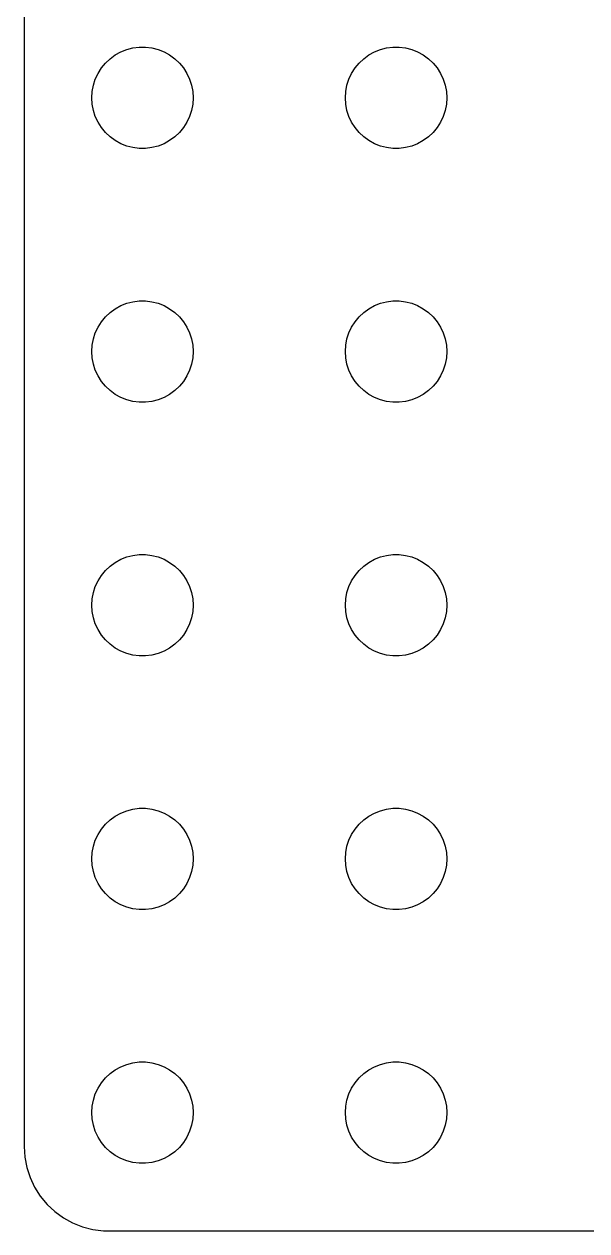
# Model space of a CAD drawing. Header units: metres. Extents: x -71 to 71, y -71 to 71.
# Drawn here: x -71 to -54.36, y -71 to -35.32 of the extents above; entities that cross this region are included whole.
import ezdxf

# ---------------------------------------------------------------- set-up
doc = ezdxf.new("R2010")
doc.units = ezdxf.units.M

msp = doc.modelspace()

# ---------------------------------------------------------------- linework, layer by layer
for p, q in [((-71, 68.5), (-71, -68.5)), ((-67.9635, -36.0734), (-67.7811, -36.0266)), ((-67.7811, -36.0266), (-67.5942, -36.003)), ((-67.5942, -36.003), (-67.4058, -36.003)), ((-67.4058, -36.003), (-67.2189, -36.0266)), ((-67.2189, -36.0266), (-67.0365, -36.0734)), ((-60.4635, -36.0734), (-60.2811, -36.0266)), ((-60.2811, -36.0266), (-60.0942, -36.003)), ((-60.0942, -36.003), (-59.9058, -36.003)), ((-59.9058, -36.003), (-59.7189, -36.0266)), ((-59.7189, -36.0266), (-59.5365, -36.0734)), ((-68.5934, -36.4732), (-68.4561, -36.3442)), ((-68.4561, -36.3442), (-68.3037, -36.2335)), ((-68.3037, -36.2335), (-68.1387, -36.1428)), ((-68.1387, -36.1428), (-67.9635, -36.0734)), ((-67.0365, -36.0734), (-66.8613, -36.1428)), ((-66.8613, -36.1428), (-66.6963, -36.2335)), ((-66.6963, -36.2335), (-66.5439, -36.3442)), ((-66.5439, -36.3442), (-66.4065, -36.4732)), ((-61.0934, -36.4732), (-60.9561, -36.3442)), ((-60.9561, -36.3442), (-60.8037, -36.2335)), ((-60.8037, -36.2335), (-60.6387, -36.1428)), ((-60.6387, -36.1428), (-60.4635, -36.0734)), ((-59.5365, -36.0734), (-59.3613, -36.1428)), ((-59.3613, -36.1428), (-59.1963, -36.2335)), ((-59.1963, -36.2335), (-59.0439, -36.3442)), ((-59.0439, -36.3442), (-58.9065, -36.4732)), ((-68.8145, -36.7774), (-68.7135, -36.6183)), ((-68.7135, -36.6183), (-68.5934, -36.4732)), ((-66.4065, -36.4732), (-66.2865, -36.6183)), ((-66.2865, -36.6183), (-66.1855, -36.7774)), ((-61.3145, -36.7774), (-61.2135, -36.6183)), ((-61.2135, -36.6183), (-61.0934, -36.4732)), ((-58.9065, -36.4732), (-58.7865, -36.6183)), ((-58.7865, -36.6183), (-58.6855, -36.7774)), ((-68.9529, -37.127), (-68.8947, -36.9478)), ((-68.8947, -36.9478), (-68.8145, -36.7774)), ((-66.1855, -36.7774), (-66.1053, -36.9478)), ((-66.1053, -36.9478), (-66.0471, -37.127)), ((-61.4529, -37.127), (-61.3947, -36.9478)), ((-61.3947, -36.9478), (-61.3145, -36.7774)), ((-58.6855, -36.7774), (-58.6053, -36.9478)), ((-58.6053, -36.9478), (-58.5471, -37.127)), ((-69, -37.5), (-68.9882, -37.312)), ((-68.9882, -37.312), (-68.9529, -37.127)), ((-66.0471, -37.127), (-66.0118, -37.312)), ((-66.0118, -37.312), (-66, -37.5)), ((-61.5, -37.5), (-61.4882, -37.312)), ((-61.4882, -37.312), (-61.4529, -37.127)), ((-58.5471, -37.127), (-58.5118, -37.312)), ((-58.5118, -37.312), (-58.5, -37.5)), ((-68.9882, -37.688), (-69, -37.5)), ((-68.9529, -37.873), (-68.9882, -37.688)), ((-66.0118, -37.688), (-66.0471, -37.873)), ((-66, -37.5), (-66.0118, -37.688)), ((-61.4882, -37.688), (-61.5, -37.5)), ((-61.4529, -37.873), (-61.4882, -37.688)), ((-58.5118, -37.688), (-58.5471, -37.873)), ((-58.5, -37.5), (-58.5118, -37.688)), ((-68.8947, -38.0522), (-68.9529, -37.873)), ((-68.8145, -38.2226), (-68.8947, -38.0522)), ((-66.1053, -38.0522), (-66.1855, -38.2226)), ((-66.0471, -37.873), (-66.1053, -38.0522)), ((-61.3947, -38.0522), (-61.4529, -37.873)), ((-61.3145, -38.2226), (-61.3947, -38.0522)), ((-58.6053, -38.0522), (-58.6855, -38.2226)), ((-58.5471, -37.873), (-58.6053, -38.0522)), ((-68.7135, -38.3817), (-68.8145, -38.2226)), ((-68.5934, -38.5268), (-68.7135, -38.3817)), ((-66.2865, -38.3817), (-66.4065, -38.5268)), ((-66.1855, -38.2226), (-66.2865, -38.3817)), ((-61.2135, -38.3817), (-61.3145, -38.2226)), ((-61.0934, -38.5268), (-61.2135, -38.3817)), ((-58.7865, -38.3817), (-58.9065, -38.5268)), ((-58.6855, -38.2226), (-58.7865, -38.3817)), ((-68.4561, -38.6558), (-68.5934, -38.5268)), ((-68.3037, -38.7665), (-68.4561, -38.6558)), ((-68.1387, -38.8572), (-68.3037, -38.7665)), ((-67.9635, -38.9266), (-68.1387, -38.8572)), ((-66.8613, -38.8572), (-67.0365, -38.9266)), ((-66.6963, -38.7665), (-66.8613, -38.8572)), ((-66.5439, -38.6558), (-66.6963, -38.7665)), ((-66.4065, -38.5268), (-66.5439, -38.6558)), ((-60.9561, -38.6558), (-61.0934, -38.5268)), ((-60.8037, -38.7665), (-60.9561, -38.6558)), ((-60.6387, -38.8572), (-60.8037, -38.7665)), ((-60.4635, -38.9266), (-60.6387, -38.8572)), ((-59.3613, -38.8572), (-59.5365, -38.9266)), ((-59.1963, -38.7665), (-59.3613, -38.8572)), ((-59.0439, -38.6558), (-59.1963, -38.7665)), ((-58.9065, -38.5268), (-59.0439, -38.6558)), ((-67.7811, -38.9734), (-67.9635, -38.9266)), ((-67.5942, -38.997), (-67.7811, -38.9734)), ((-67.4058, -38.997), (-67.5942, -38.997)), ((-67.2189, -38.9734), (-67.4058, -38.997)), ((-67.0365, -38.9266), (-67.2189, -38.9734)), ((-60.2811, -38.9734), (-60.4635, -38.9266)), ((-60.0942, -38.997), (-60.2811, -38.9734)), ((-59.9058, -38.997), (-60.0942, -38.997)), ((-59.7189, -38.9734), (-59.9058, -38.997)), ((-59.5365, -38.9266), (-59.7189, -38.9734)), ((-67.7811, -43.5266), (-67.5942, -43.503)), ((-67.5942, -43.503), (-67.4058, -43.503)), ((-67.4058, -43.503), (-67.2189, -43.5266)), ((-60.2811, -43.5266), (-60.0942, -43.503)), ((-60.0942, -43.503), (-59.9058, -43.503)), ((-59.9058, -43.503), (-59.7189, -43.5266)), ((-68.5934, -43.9732), (-68.4561, -43.8442)), ((-68.4561, -43.8442), (-68.3037, -43.7335)), ((-68.3037, -43.7335), (-68.1387, -43.6428)), ((-68.1387, -43.6428), (-67.9635, -43.5734)), ((-67.9635, -43.5734), (-67.7811, -43.5266)), ((-67.2189, -43.5266), (-67.0365, -43.5734)), ((-67.0365, -43.5734), (-66.8613, -43.6428)), ((-66.8613, -43.6428), (-66.6963, -43.7335)), ((-66.6963, -43.7335), (-66.5439, -43.8442)), ((-66.5439, -43.8442), (-66.4065, -43.9732)), ((-61.0934, -43.9732), (-60.9561, -43.8442)), ((-60.9561, -43.8442), (-60.8037, -43.7335)), ((-60.8037, -43.7335), (-60.6387, -43.6428)), ((-60.6387, -43.6428), (-60.4635, -43.5734)), ((-60.4635, -43.5734), (-60.2811, -43.5266)), ((-59.7189, -43.5266), (-59.5365, -43.5734)), ((-59.5365, -43.5734), (-59.3613, -43.6428)), ((-59.3613, -43.6428), (-59.1963, -43.7335)), ((-59.1963, -43.7335), (-59.0439, -43.8442)), ((-59.0439, -43.8442), (-58.9065, -43.9732)), ((-68.8145, -44.2774), (-68.7135, -44.1183)), ((-68.7135, -44.1183), (-68.5934, -43.9732)), ((-66.4065, -43.9732), (-66.2865, -44.1183)), ((-66.2865, -44.1183), (-66.1855, -44.2774)), ((-61.3145, -44.2774), (-61.2135, -44.1183)), ((-61.2135, -44.1183), (-61.0934, -43.9732)), ((-58.9065, -43.9732), (-58.7865, -44.1183)), ((-58.7865, -44.1183), (-58.6855, -44.2774)), ((-68.9529, -44.627), (-68.8947, -44.4478)), ((-68.8947, -44.4478), (-68.8145, -44.2774)), ((-66.1855, -44.2774), (-66.1053, -44.4478)), ((-66.1053, -44.4478), (-66.0471, -44.627)), ((-61.4529, -44.627), (-61.3947, -44.4478)), ((-61.3947, -44.4478), (-61.3145, -44.2774)), ((-58.6855, -44.2774), (-58.6053, -44.4478)), ((-58.6053, -44.4478), (-58.5471, -44.627)), ((-69, -45), (-68.9882, -44.812)), ((-68.9882, -44.812), (-68.9529, -44.627)), ((-66.0471, -44.627), (-66.0118, -44.812)), ((-66.0118, -44.812), (-66, -45)), ((-61.5, -45), (-61.4882, -44.812)), ((-61.4882, -44.812), (-61.4529, -44.627)), ((-58.5471, -44.627), (-58.5118, -44.812)), ((-58.5118, -44.812), (-58.5, -45)), ((-68.9882, -45.188), (-69, -45)), ((-68.9529, -45.373), (-68.9882, -45.188)), ((-66.0118, -45.188), (-66.0471, -45.373)), ((-66, -45), (-66.0118, -45.188)), ((-61.4882, -45.188), (-61.5, -45)), ((-61.4529, -45.373), (-61.4882, -45.188)), ((-58.5118, -45.188), (-58.5471, -45.373)), ((-58.5, -45), (-58.5118, -45.188)), ((-68.8947, -45.5522), (-68.9529, -45.373)), ((-68.8145, -45.7226), (-68.8947, -45.5522)), ((-66.1053, -45.5522), (-66.1855, -45.7226)), ((-66.0471, -45.373), (-66.1053, -45.5522)), ((-61.3947, -45.5522), (-61.4529, -45.373)), ((-61.3145, -45.7226), (-61.3947, -45.5522)), ((-58.6053, -45.5522), (-58.6855, -45.7226)), ((-58.5471, -45.373), (-58.6053, -45.5522)), ((-68.7135, -45.8817), (-68.8145, -45.7226)), ((-68.5934, -46.0268), (-68.7135, -45.8817)), ((-66.2865, -45.8817), (-66.4065, -46.0268)), ((-66.1855, -45.7226), (-66.2865, -45.8817)), ((-61.2135, -45.8817), (-61.3145, -45.7226)), ((-61.0934, -46.0268), (-61.2135, -45.8817)), ((-58.7865, -45.8817), (-58.9065, -46.0268)), ((-58.6855, -45.7226), (-58.7865, -45.8817)), ((-68.4561, -46.1558), (-68.5934, -46.0268)), ((-68.3037, -46.2665), (-68.4561, -46.1558)), ((-68.1387, -46.3572), (-68.3037, -46.2665)), ((-67.9635, -46.4266), (-68.1387, -46.3572)), ((-66.8613, -46.3572), (-67.0365, -46.4266)), ((-66.6963, -46.2665), (-66.8613, -46.3572)), ((-66.5439, -46.1558), (-66.6963, -46.2665)), ((-66.4065, -46.0268), (-66.5439, -46.1558)), ((-60.9561, -46.1558), (-61.0934, -46.0268)), ((-60.8037, -46.2665), (-60.9561, -46.1558)), ((-60.6387, -46.3572), (-60.8037, -46.2665)), ((-60.4635, -46.4266), (-60.6387, -46.3572)), ((-59.3613, -46.3572), (-59.5365, -46.4266)), ((-59.1963, -46.2665), (-59.3613, -46.3572)), ((-59.0439, -46.1558), (-59.1963, -46.2665)), ((-58.9065, -46.0268), (-59.0439, -46.1558)), ((-67.7811, -46.4734), (-67.9635, -46.4266)), ((-67.5942, -46.497), (-67.7811, -46.4734)), ((-67.4058, -46.497), (-67.5942, -46.497)), ((-67.2189, -46.4734), (-67.4058, -46.497)), ((-67.0365, -46.4266), (-67.2189, -46.4734)), ((-60.2811, -46.4734), (-60.4635, -46.4266)), ((-60.0942, -46.497), (-60.2811, -46.4734)), ((-59.9058, -46.497), (-60.0942, -46.497)), ((-59.7189, -46.4734), (-59.9058, -46.497)), ((-59.5365, -46.4266), (-59.7189, -46.4734)), ((-67.7811, -51.0266), (-67.5942, -51.003)), ((-67.5942, -51.003), (-67.4058, -51.003)), ((-67.4058, -51.003), (-67.2189, -51.0266)), ((-60.2811, -51.0266), (-60.0942, -51.003)), ((-60.0942, -51.003), (-59.9058, -51.003)), ((-59.9058, -51.003), (-59.7189, -51.0266)), ((-68.5934, -51.4732), (-68.4561, -51.3442)), ((-68.4561, -51.3442), (-68.3037, -51.2335)), ((-68.3037, -51.2335), (-68.1387, -51.1428)), ((-68.1387, -51.1428), (-67.9635, -51.0734)), ((-67.9635, -51.0734), (-67.7811, -51.0266)), ((-67.2189, -51.0266), (-67.0365, -51.0734)), ((-67.0365, -51.0734), (-66.8613, -51.1428)), ((-66.8613, -51.1428), (-66.6963, -51.2335)), ((-66.6963, -51.2335), (-66.5439, -51.3442)), ((-66.5439, -51.3442), (-66.4065, -51.4732)), ((-61.0934, -51.4732), (-60.9561, -51.3442)), ((-60.9561, -51.3442), (-60.8037, -51.2335)), ((-60.8037, -51.2335), (-60.6387, -51.1428)), ((-60.6387, -51.1428), (-60.4635, -51.0734)), ((-60.4635, -51.0734), (-60.2811, -51.0266)), ((-59.7189, -51.0266), (-59.5365, -51.0734)), ((-59.5365, -51.0734), (-59.3613, -51.1428)), ((-59.3613, -51.1428), (-59.1963, -51.2335)), ((-59.1963, -51.2335), (-59.0439, -51.3442)), ((-59.0439, -51.3442), (-58.9065, -51.4732)), ((-68.8145, -51.7774), (-68.7135, -51.6183)), ((-68.7135, -51.6183), (-68.5934, -51.4732)), ((-66.4065, -51.4732), (-66.2865, -51.6183)), ((-66.2865, -51.6183), (-66.1855, -51.7774)), ((-61.3145, -51.7774), (-61.2135, -51.6183)), ((-61.2135, -51.6183), (-61.0934, -51.4732)), ((-58.9065, -51.4732), (-58.7865, -51.6183)), ((-58.7865, -51.6183), (-58.6855, -51.7774)), ((-68.9529, -52.127), (-68.8947, -51.9478)), ((-68.8947, -51.9478), (-68.8145, -51.7774)), ((-66.1855, -51.7774), (-66.1053, -51.9478)), ((-66.1053, -51.9478), (-66.0471, -52.127)), ((-61.4529, -52.127), (-61.3947, -51.9478)), ((-61.3947, -51.9478), (-61.3145, -51.7774)), ((-58.6855, -51.7774), (-58.6053, -51.9478)), ((-58.6053, -51.9478), (-58.5471, -52.127)), ((-69, -52.5), (-68.9882, -52.312)), ((-68.9882, -52.312), (-68.9529, -52.127)), ((-66.0471, -52.127), (-66.0118, -52.312)), ((-66.0118, -52.312), (-66, -52.5)), ((-61.5, -52.5), (-61.4882, -52.312)), ((-61.4882, -52.312), (-61.4529, -52.127)), ((-58.5471, -52.127), (-58.5118, -52.312)), ((-58.5118, -52.312), (-58.5, -52.5)), ((-68.9882, -52.688), (-69, -52.5)), ((-68.9529, -52.873), (-68.9882, -52.688)), ((-66.0118, -52.688), (-66.0471, -52.873)), ((-66, -52.5), (-66.0118, -52.688)), ((-61.4882, -52.688), (-61.5, -52.5)), ((-61.4529, -52.873), (-61.4882, -52.688)), ((-58.5118, -52.688), (-58.5471, -52.873)), ((-58.5, -52.5), (-58.5118, -52.688)), ((-68.8947, -53.0522), (-68.9529, -52.873)), ((-68.8145, -53.2226), (-68.8947, -53.0522)), ((-66.1053, -53.0522), (-66.1855, -53.2226)), ((-66.0471, -52.873), (-66.1053, -53.0522)), ((-61.3947, -53.0522), (-61.4529, -52.873)), ((-61.3145, -53.2226), (-61.3947, -53.0522)), ((-58.6053, -53.0522), (-58.6855, -53.2226)), ((-58.5471, -52.873), (-58.6053, -53.0522)), ((-68.7135, -53.3817), (-68.8145, -53.2226)), ((-68.5934, -53.5268), (-68.7135, -53.3817)), ((-66.2865, -53.3817), (-66.4065, -53.5268)), ((-66.1855, -53.2226), (-66.2865, -53.3817)), ((-61.2135, -53.3817), (-61.3145, -53.2226)), ((-61.0934, -53.5268), (-61.2135, -53.3817)), ((-58.7865, -53.3817), (-58.9065, -53.5268)), ((-58.6855, -53.2226), (-58.7865, -53.3817)), ((-68.4561, -53.6558), (-68.5934, -53.5268)), ((-68.3037, -53.7665), (-68.4561, -53.6558)), ((-68.1387, -53.8572), (-68.3037, -53.7665)), ((-67.9635, -53.9266), (-68.1387, -53.8572)), ((-66.8613, -53.8572), (-67.0365, -53.9266)), ((-66.6963, -53.7665), (-66.8613, -53.8572)), ((-66.5439, -53.6558), (-66.6963, -53.7665)), ((-66.4065, -53.5268), (-66.5439, -53.6558)), ((-60.9561, -53.6558), (-61.0934, -53.5268)), ((-60.8037, -53.7665), (-60.9561, -53.6558)), ((-60.6387, -53.8572), (-60.8037, -53.7665)), ((-60.4635, -53.9266), (-60.6387, -53.8572)), ((-59.3613, -53.8572), (-59.5365, -53.9266)), ((-59.1963, -53.7665), (-59.3613, -53.8572)), ((-59.0439, -53.6558), (-59.1963, -53.7665)), ((-58.9065, -53.5268), (-59.0439, -53.6558)), ((-67.7811, -53.9734), (-67.9635, -53.9266)), ((-67.5942, -53.997), (-67.7811, -53.9734)), ((-67.4058, -53.997), (-67.5942, -53.997)), ((-67.2189, -53.9734), (-67.4058, -53.997)), ((-67.0365, -53.9266), (-67.2189, -53.9734)), ((-60.2811, -53.9734), (-60.4635, -53.9266)), ((-60.0942, -53.997), (-60.2811, -53.9734)), ((-59.9058, -53.997), (-60.0942, -53.997)), ((-59.7189, -53.9734), (-59.9058, -53.997)), ((-59.5365, -53.9266), (-59.7189, -53.9734)), ((-67.7811, -58.5266), (-67.5942, -58.503)), ((-67.5942, -58.503), (-67.4058, -58.503)), ((-67.4058, -58.503), (-67.2189, -58.5266)), ((-60.2811, -58.5266), (-60.0942, -58.503)), ((-60.0942, -58.503), (-59.9058, -58.503)), ((-59.9058, -58.503), (-59.7189, -58.5266)), ((-68.5934, -58.9732), (-68.4561, -58.8442)), ((-68.4561, -58.8442), (-68.3037, -58.7335)), ((-68.3037, -58.7335), (-68.1387, -58.6428)), ((-68.1387, -58.6428), (-67.9635, -58.5734)), ((-67.9635, -58.5734), (-67.7811, -58.5266)), ((-67.2189, -58.5266), (-67.0365, -58.5734)), ((-67.0365, -58.5734), (-66.8613, -58.6428)), ((-66.8613, -58.6428), (-66.6963, -58.7335)), ((-66.6963, -58.7335), (-66.5439, -58.8442)), ((-66.5439, -58.8442), (-66.4065, -58.9732)), ((-61.0934, -58.9732), (-60.9561, -58.8442)), ((-60.9561, -58.8442), (-60.8037, -58.7335)), ((-60.8037, -58.7335), (-60.6387, -58.6428)), ((-60.6387, -58.6428), (-60.4635, -58.5734)), ((-60.4635, -58.5734), (-60.2811, -58.5266)), ((-59.7189, -58.5266), (-59.5365, -58.5734)), ((-59.5365, -58.5734), (-59.3613, -58.6428)), ((-59.3613, -58.6428), (-59.1963, -58.7335)), ((-59.1963, -58.7335), (-59.0439, -58.8442)), ((-59.0439, -58.8442), (-58.9065, -58.9732)), ((-68.8145, -59.2774), (-68.7135, -59.1183)), ((-68.7135, -59.1183), (-68.5934, -58.9732)), ((-66.4065, -58.9732), (-66.2865, -59.1183)), ((-66.2865, -59.1183), (-66.1855, -59.2774)), ((-61.3145, -59.2774), (-61.2135, -59.1183)), ((-61.2135, -59.1183), (-61.0934, -58.9732)), ((-58.9065, -58.9732), (-58.7865, -59.1183)), ((-58.7865, -59.1183), (-58.6855, -59.2774)), ((-68.9529, -59.627), (-68.8947, -59.4478)), ((-68.8947, -59.4478), (-68.8145, -59.2774)), ((-66.1855, -59.2774), (-66.1053, -59.4478)), ((-66.1053, -59.4478), (-66.0471, -59.627)), ((-61.4529, -59.627), (-61.3947, -59.4478)), ((-61.3947, -59.4478), (-61.3145, -59.2774)), ((-58.6855, -59.2774), (-58.6053, -59.4478)), ((-58.6053, -59.4478), (-58.5471, -59.627)), ((-69, -60), (-68.9882, -59.812)), ((-68.9882, -59.812), (-68.9529, -59.627)), ((-66.0471, -59.627), (-66.0118, -59.812)), ((-66.0118, -59.812), (-66, -60)), ((-61.5, -60), (-61.4882, -59.812)), ((-61.4882, -59.812), (-61.4529, -59.627)), ((-58.5471, -59.627), (-58.5118, -59.812)), ((-58.5118, -59.812), (-58.5, -60)), ((-68.9882, -60.188), (-69, -60)), ((-68.9529, -60.373), (-68.9882, -60.188)), ((-66.0118, -60.188), (-66.0471, -60.373)), ((-66, -60), (-66.0118, -60.188)), ((-61.4882, -60.188), (-61.5, -60)), ((-61.4529, -60.373), (-61.4882, -60.188)), ((-58.5118, -60.188), (-58.5471, -60.373)), ((-58.5, -60), (-58.5118, -60.188)), ((-68.8947, -60.5522), (-68.9529, -60.373)), ((-68.8145, -60.7226), (-68.8947, -60.5522)), ((-66.1053, -60.5522), (-66.1855, -60.7226)), ((-66.0471, -60.373), (-66.1053, -60.5522)), ((-61.3947, -60.5522), (-61.4529, -60.373)), ((-61.3145, -60.7226), (-61.3947, -60.5522)), ((-58.6053, -60.5522), (-58.6855, -60.7226)), ((-58.5471, -60.373), (-58.6053, -60.5522)), ((-68.7135, -60.8817), (-68.8145, -60.7226)), ((-68.5934, -61.0268), (-68.7135, -60.8817)), ((-66.2865, -60.8817), (-66.4065, -61.0268)), ((-66.1855, -60.7226), (-66.2865, -60.8817)), ((-61.2135, -60.8817), (-61.3145, -60.7226)), ((-61.0934, -61.0268), (-61.2135, -60.8817)), ((-58.7865, -60.8817), (-58.9065, -61.0268)), ((-58.6855, -60.7226), (-58.7865, -60.8817)), ((-68.4561, -61.1558), (-68.5934, -61.0268)), ((-68.3037, -61.2665), (-68.4561, -61.1558)), ((-68.1387, -61.3572), (-68.3037, -61.2665)), ((-67.9635, -61.4266), (-68.1387, -61.3572)), ((-66.8613, -61.3572), (-67.0365, -61.4266)), ((-66.6963, -61.2665), (-66.8613, -61.3572)), ((-66.5439, -61.1558), (-66.6963, -61.2665)), ((-66.4065, -61.0268), (-66.5439, -61.1558)), ((-60.9561, -61.1558), (-61.0934, -61.0268)), ((-60.8037, -61.2665), (-60.9561, -61.1558)), ((-60.6387, -61.3572), (-60.8037, -61.2665)), ((-60.4635, -61.4266), (-60.6387, -61.3572)), ((-59.3613, -61.3572), (-59.5365, -61.4266)), ((-59.1963, -61.2665), (-59.3613, -61.3572)), ((-59.0439, -61.1558), (-59.1963, -61.2665)), ((-58.9065, -61.0268), (-59.0439, -61.1558)), ((-67.7811, -61.4734), (-67.9635, -61.4266)), ((-67.5942, -61.497), (-67.7811, -61.4734)), ((-67.4058, -61.497), (-67.5942, -61.497)), ((-67.2189, -61.4734), (-67.4058, -61.497)), ((-67.0365, -61.4266), (-67.2189, -61.4734)), ((-60.2811, -61.4734), (-60.4635, -61.4266)), ((-60.0942, -61.497), (-60.2811, -61.4734)), ((-59.9058, -61.497), (-60.0942, -61.497)), ((-59.7189, -61.4734), (-59.9058, -61.497)), ((-59.5365, -61.4266), (-59.7189, -61.4734)), ((-68.5934, -66.4732), (-68.4561, -66.3442)), ((-68.4561, -66.3442), (-68.3037, -66.2335)), ((-68.3037, -66.2335), (-68.1387, -66.1428)), ((-68.1387, -66.1428), (-67.9635, -66.0734)), ((-67.9635, -66.0734), (-67.7811, -66.0266)), ((-67.7811, -66.0266), (-67.5942, -66.003)), ((-67.5942, -66.003), (-67.4058, -66.003)), ((-67.4058, -66.003), (-67.2189, -66.0266)), ((-67.2189, -66.0266), (-67.0365, -66.0734)), ((-67.0365, -66.0734), (-66.8613, -66.1428)), ((-66.8613, -66.1428), (-66.6963, -66.2335)), ((-66.6963, -66.2335), (-66.5439, -66.3442)), ((-66.5439, -66.3442), (-66.4065, -66.4732)), ((-61.0934, -66.4732), (-60.9561, -66.3442)), ((-60.9561, -66.3442), (-60.8037, -66.2335)), ((-60.8037, -66.2335), (-60.6387, -66.1428)), ((-60.6387, -66.1428), (-60.4635, -66.0734)), ((-60.4635, -66.0734), (-60.2811, -66.0266)), ((-60.2811, -66.0266), (-60.0942, -66.003)), ((-60.0942, -66.003), (-59.9058, -66.003)), ((-59.9058, -66.003), (-59.7189, -66.0266)), ((-59.7189, -66.0266), (-59.5365, -66.0734)), ((-59.5365, -66.0734), (-59.3613, -66.1428)), ((-59.3613, -66.1428), (-59.1963, -66.2335)), ((-59.1963, -66.2335), (-59.0439, -66.3442)), ((-59.0439, -66.3442), (-58.9065, -66.4732)), ((-68.8145, -66.7774), (-68.7135, -66.6183)), ((-68.7135, -66.6183), (-68.5934, -66.4732)), ((-66.4065, -66.4732), (-66.2865, -66.6183)), ((-66.2865, -66.6183), (-66.1855, -66.7774)), ((-61.3145, -66.7774), (-61.2135, -66.6183)), ((-61.2135, -66.6183), (-61.0934, -66.4732)), ((-58.9065, -66.4732), (-58.7865, -66.6183)), ((-58.7865, -66.6183), (-58.6855, -66.7774)), ((-68.9529, -67.127), (-68.8947, -66.9478)), ((-68.8947, -66.9478), (-68.8145, -66.7774)), ((-66.1855, -66.7774), (-66.1053, -66.9478)), ((-66.1053, -66.9478), (-66.0471, -67.127)), ((-61.4529, -67.127), (-61.3947, -66.9478)), ((-61.3947, -66.9478), (-61.3145, -66.7774)), ((-58.6855, -66.7774), (-58.6053, -66.9478)), ((-58.6053, -66.9478), (-58.5471, -67.127)), ((-69, -67.5), (-68.9882, -67.312)), ((-68.9882, -67.312), (-68.9529, -67.127)), ((-66.0471, -67.127), (-66.0118, -67.312)), ((-66.0118, -67.312), (-66, -67.5)), ((-61.5, -67.5), (-61.4882, -67.312)), ((-61.4882, -67.312), (-61.4529, -67.127)), ((-58.5471, -67.127), (-58.5118, -67.312)), ((-58.5118, -67.312), (-58.5, -67.5)), ((-68.9882, -67.688), (-69, -67.5)), ((-68.9529, -67.873), (-68.9882, -67.688)), ((-66.0118, -67.688), (-66.0471, -67.873)), ((-66, -67.5), (-66.0118, -67.688)), ((-61.4882, -67.688), (-61.5, -67.5)), ((-61.4529, -67.873), (-61.4882, -67.688)), ((-58.5118, -67.688), (-58.5471, -67.873)), ((-58.5, -67.5), (-58.5118, -67.688)), ((-68.8947, -68.0522), (-68.9529, -67.873)), ((-68.8145, -68.2226), (-68.8947, -68.0522)), ((-66.1053, -68.0522), (-66.1855, -68.2226)), ((-66.0471, -67.873), (-66.1053, -68.0522)), ((-61.3947, -68.0522), (-61.4529, -67.873)), ((-61.3145, -68.2226), (-61.3947, -68.0522)), ((-58.6053, -68.0522), (-58.6855, -68.2226)), ((-58.5471, -67.873), (-58.6053, -68.0522)), ((-68.7135, -68.3817), (-68.8145, -68.2226)), ((-68.5934, -68.5268), (-68.7135, -68.3817)), ((-66.2865, -68.3817), (-66.4065, -68.5268)), ((-66.1855, -68.2226), (-66.2865, -68.3817)), ((-61.2135, -68.3817), (-61.3145, -68.2226)), ((-61.0934, -68.5268), (-61.2135, -68.3817)), ((-58.7865, -68.3817), (-58.9065, -68.5268)), ((-58.6855, -68.2226), (-58.7865, -68.3817)), ((-71, -68.5), (-70.9803, -68.8133)), ((-70.9803, -68.8133), (-70.9214, -69.1217)), ((-68.4561, -68.6558), (-68.5934, -68.5268)), ((-68.3037, -68.7665), (-68.4561, -68.6558)), ((-68.1387, -68.8572), (-68.3037, -68.7665)), ((-66.6963, -68.7665), (-66.8613, -68.8572)), ((-66.5439, -68.6558), (-66.6963, -68.7665)), ((-66.4065, -68.5268), (-66.5439, -68.6558)), ((-60.9561, -68.6558), (-61.0934, -68.5268)), ((-60.8037, -68.7665), (-60.9561, -68.6558)), ((-60.6387, -68.8572), (-60.8037, -68.7665)), ((-59.1963, -68.7665), (-59.3613, -68.8572)), ((-59.0439, -68.6558), (-59.1963, -68.7665)), ((-58.9065, -68.5268), (-59.0439, -68.6558)), ((-70.9214, -69.1217), (-70.8244, -69.4203)), ((-67.9635, -68.9266), (-68.1387, -68.8572)), ((-67.7811, -68.9734), (-67.9635, -68.9266)), ((-67.5942, -68.997), (-67.7811, -68.9734)), ((-67.4058, -68.997), (-67.5942, -68.997)), ((-67.2189, -68.9734), (-67.4058, -68.997)), ((-67.0365, -68.9266), (-67.2189, -68.9734)), ((-66.8613, -68.8572), (-67.0365, -68.9266)), ((-60.4635, -68.9266), (-60.6387, -68.8572)), ((-60.2811, -68.9734), (-60.4635, -68.9266)), ((-60.0942, -68.997), (-60.2811, -68.9734)), ((-59.9058, -68.997), (-60.0942, -68.997)), ((-59.7189, -68.9734), (-59.9058, -68.997)), ((-59.5365, -68.9266), (-59.7189, -68.9734)), ((-59.3613, -68.8572), (-59.5365, -68.9266)), ((-70.8244, -69.4203), (-70.6908, -69.7044)), ((-70.6908, -69.7044), (-70.5225, -69.9695)), ((-70.5225, -69.9695), (-70.3224, -70.2114)), ((-70.3224, -70.2114), (-70.0936, -70.4263)), ((-70.0936, -70.4263), (-69.8396, -70.6108)), ((-69.8396, -70.6108), (-69.5644, -70.7621)), ((-69.5644, -70.7621), (-69.2725, -70.8776)), ((-69.2725, -70.8776), (-68.9684, -70.9557)), ((-68.9684, -70.9557), (-68.657, -70.9951)), ((-68.657, -70.9951), (68.657, -70.9951))]:
    msp.add_line(p, q)

doc.saveas('drawing.dxf')
